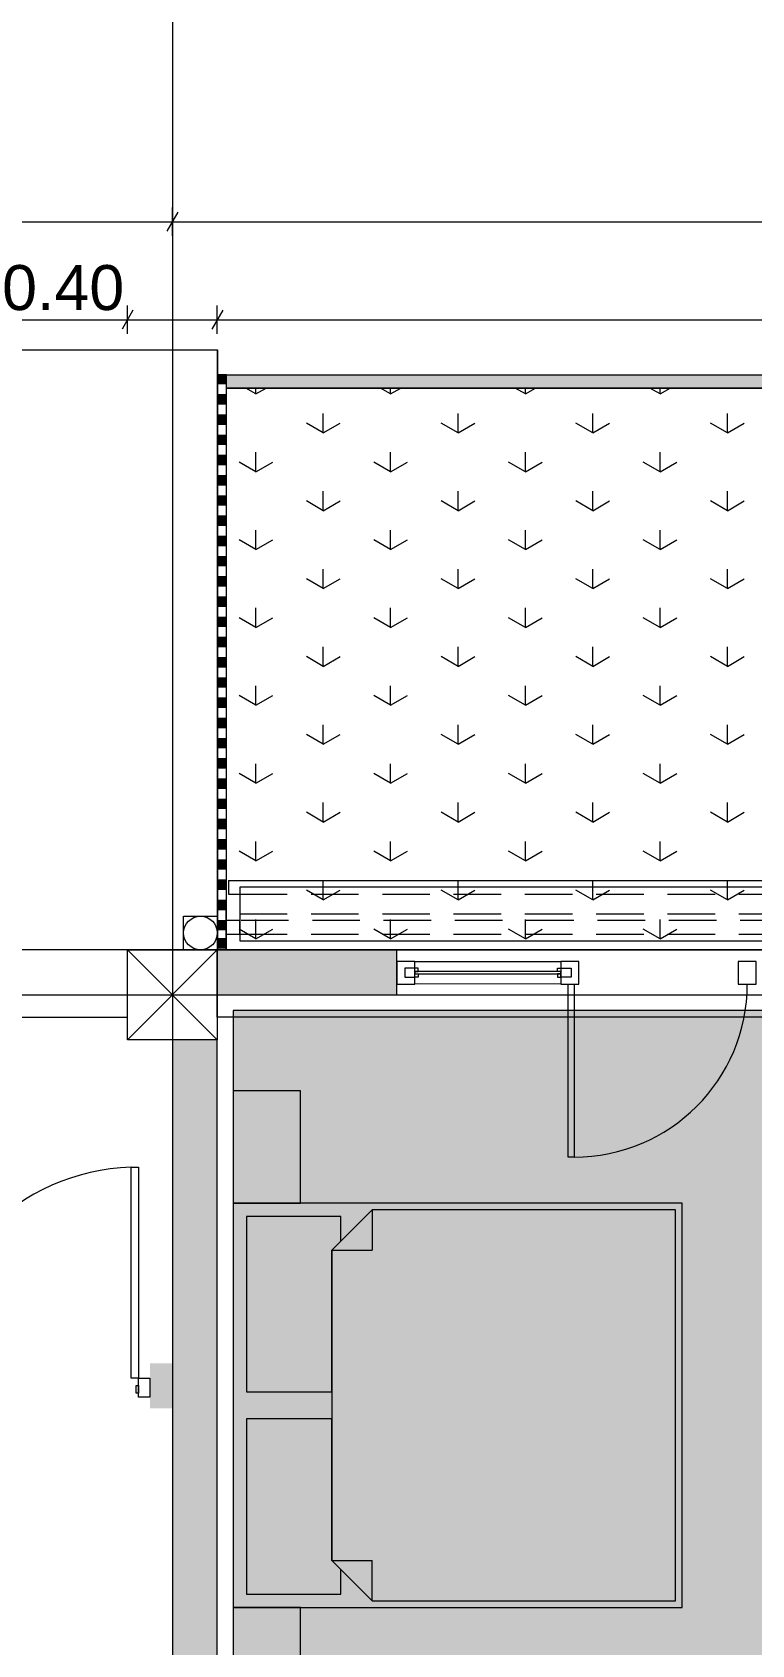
# Model space of a CAD drawing. Header units: millimetres. Extents: x 475159934 to 476245151, y 4620917055 to 4621447368.
# Drawn here: x 475268000 to 475271204, y 4621003198 to 4621010374 of the extents above; entities that cross this region are included whole.
import ezdxf

# ---------------------------------------------------------------- set-up
doc = ezdxf.new("R2010")
doc.units = ezdxf.units.MM
doc.header["$MEASUREMENT"] = 0
doc.linetypes.add('Hidden Line', pattern=[317.5, 211.666667, -105.833333])
for name, color, linetype, lineweight in [('2D Drafting - General_Pen_No__1_Pen_No__7', 7, 'Continuous', 0), ('2D Drafting - General_Pen_No__250_Pen_No__7_Pen_No__250', 7, 'Continuous', 0), ('2D Drafting - General_Pen_No__250_Pen_No__7_Pen_No__7', 7, 'Continuous', 0), ('2D Drafting - General_Pen_No__7_Pen_No__7_Pen_No__7', 7, 'Continuous', 0), ('Doors_Pen_No__7_Pen_No__7', 7, 'Continuous', 0), ('Doors_Pen_No__7_Pen_No__7_Pen_No__7', 7, 'Continuous', 0), ('G-Anno-Nplt_Pen_No__151', 151, 'Continuous', 0), ('G-Anno-Nplt_Pen_No__4', 7, 'Continuous', 0), ('G-Anno-Nplt_Pen_No__7', 7, 'Continuous', 0), ('gegmebi_Pen_No__7_Pen_No__7', 7, 'Continuous', 0), ('kar-panjara_Pen_No__7_Pen_No__7_Pen_No__7', 7, 'Continuous', 0), ('New_0_Pen_No__250_Pen_No__255', 255, 'Continuous', 0), ('New_0_Pen_No__250_Pen_No__7', 7, 'Continuous', 0), ('New_2D Drafting - General_Pen_No__250_Pen_No__7_Pen_No__112', 112, 'Continuous', 0), ('New_2D Drafting - General_Pen_No__250_Pen_No__7_Pen_No__4', 7, 'Continuous', 0), ('New_Interior - Furniture _Pen_No__4', 7, 'Continuous', 0), ('zoma_Pen_No__142', 142, 'Continuous', 0), ('zoma_Pen_No__5_Pen_No__5', 5, 'Continuous', 0)]:
    doc.layers.add(name, color=color, linetype=linetype, lineweight=lineweight)
for name, color, linetype, lineweight, true_color in [('New_2D Drafting - General_Pen_No__250_Pen_No__7_Pen_No__252', 7, 'Continuous', 0, 0x666666), ('New_Car-Art_Pen_No__252', 7, 'Continuous', 0, 0x666666), ('New_R03_Nakveti_Pen_No__252', 7, 'Continuous', 0, 0x666666)]:
    doc.layers.add(name, color=color, linetype=linetype, lineweight=lineweight, true_color=true_color)
for name, color, linetype in [('New_Interior - Furniture', 7, 'Continuous'), ('New_R03_Nakveti', 7, 'Continuous'), ('zoma', 7, 'Continuous')]:
    doc.layers.add(name, color=color, linetype=linetype)
doc.styles.add('GENERATED_STYLE_3', font='arial.ttf')
doc.dimstyles.new('GENERATED_STYLE__3', dxfattribs={"dimtxt": 200, "dimasz": 64.421331, "dimexe": 0.18, "dimexo": 3, "dimgap": 0, "dimtad": 1, "dimtih": 1, "dimtoh": 1, "dimlfac": 0.001, "dimzin": 0, "dimdsep": 46, "dimtxsty": 'GENERATED_STYLE_3', "dimblk": 'ARROWHEAD_2', "dimblk1": 'ARROWHEAD_2', "dimblk2": 'ARROWHEAD_2', "dimcen": 0.09, "dimclrd": 142, "dimclre": 142, "dimclrt": 142, "dimadec": 0, "dimazin": 0, "dimtfac": 1, "dimtdec": 4, "dimtmove": 0, "dimatfit": 3, "dimfxl": 1, "dimtolj": 1, "dimtzin": 0, "dimarcsym": 0})
doc.dimstyles.new('GENERATED_STYLE__6', dxfattribs={"dimtxt": 200, "dimasz": 64.421331, "dimexe": 0.18, "dimexo": 3, "dimgap": 0, "dimtad": 1, "dimlfac": 0.001, "dimzin": 0, "dimdsep": 46, "dimtxsty": 'GENERATED_STYLE_3', "dimblk": 'ARROWHEAD_2', "dimblk1": 'ARROWHEAD_2', "dimblk2": 'ARROWHEAD_2', "dimcen": 0.09, "dimclrd": 142, "dimclre": 142, "dimclrt": 142, "dimadec": 0, "dimazin": 0, "dimtfac": 1, "dimtdec": 4, "dimtmove": 0, "dimatfit": 3, "dimfxl": 1, "dimtolj": 1, "dimtzin": 0, "dimarcsym": 0})

# ---------------------------------------------------------------- blocks, each defined once
blk = doc.blocks.new('Bed Layout 23')
at = {"layer": 'New_R03_Nakveti_Pen_No__252', "color": 251, "linetype": 'Continuous', "lineweight": 0, "true_color": 0x666666}
for p, q in [((-900, 0), (-1400, 0)), ((-1400, 0), (-1400, -300)), ((-900, -300), (-900, 0)), ((900, 0), (-900, 0)), ((-900, 0), (-900, -2000)), ((1400, 0), (900, 0)), ((900, 0), (900, -300)), ((900, -2000), (900, 0)), ((1400, -300), (1400, 0)), ((-1400, -300), (-900, -300)), ((900, -300), (1400, -300)), ((-690, -440), (-870, -620)), ((0, -440), (-690, -440)), ((-690, -440), (-690, -620)), ((690, -440), (0, -440)), ((870, -620), (690, -440)), ((690, -440), (690, -620)), ((-870, -620), (-870, -1970)), ((-870, -620), (-690, -620)), ((870, -620), (690, -620)), ((870, -1970), (870, -620)), ((-900, -2000), (900, -2000)), ((-870, -1970), (0, -1970)), ((0, -1970), (870, -1970))]:
    blk.add_line(p, q, dxfattribs=at)
at = {"layer": 'New_R03_Nakveti_Pen_No__252', "color": 251, "linetype": 'Continuous', "lineweight": 0, "true_color": 0x666666, "flags": 128}
for points in [[(-60, -440), (-60, -60), (-840, -60), (-840, -480), (-730, -480), (-690, -440)], [(690, -440), (730, -480), (840, -480), (840, -60), (60, -60), (60, -440)]]:
    blk.add_lwpolyline(points, close=True, dxfattribs=at)
blk = doc.blocks.new('*D1575', base_point=(475826095.8, 4621095193.2))
at = {"layer": 'zoma_Pen_No__142', "color": 142, "linetype": 'Continuous', "lineweight": 0, "transparency": 16777216}
for p, q in [((475261748.8, 4621009573.1), (475261699.9, 4621009488.3)), ((475261724.3, 4621009467.1), (475261724.3, 4621009594.3)), ((475268648.8, 4621009573.1), (475268599.9, 4621009488.3)), ((475268624.3, 4621009467.1), (475268624.3, 4621009594.3)), ((475261724.3, 4621009530.7), (475268624.3, 4621009530.7))]:
    blk.add_line(p, q, dxfattribs=at)
at = {"layer": 'zoma_Pen_No__142', "color": 142, "lineweight": 0, "transparency": 16777216, "insert": (475264907.4, 4621009570.7), "char_height": 200, "attachment_point": 7, "style": 'GENERATED_STYLE_3'}
blk.add_mtext('\\A1;{\\pql;\\fArial|b0|i0|c204|p0;\\W1.000000;6.90}', dxfattribs=at)
blk = doc.blocks.new('ARROWHEAD_2')
at = {"color": 0, "linetype": 'Continuous', "lineweight": 0}
for p, q in [((0, 0), (-1, 0)), ((-0.38, -0.66), (0.38, 0.66))]:
    blk.add_line(p, q, dxfattribs=at)
blk = doc.blocks.new('*D1576', base_point=(475826095.8, 4621095193.2))
at = {"layer": 'zoma_Pen_No__142', "color": 142, "linetype": 'Continuous', "lineweight": 0, "transparency": 16777216}
for p, q in [((475268648.8, 4621009573.1), (475268599.9, 4621009488.3)), ((475268624.3, 4621009467.1), (475268624.3, 4621009594.3)), ((475275548.8, 4621009573.1), (475275499.9, 4621009488.3)), ((475275524.3, 4621009467.1), (475275524.3, 4621009594.3)), ((475268624.3, 4621009530.7), (475275524.3, 4621009530.7))]:
    blk.add_line(p, q, dxfattribs=at)
at = {"layer": 'zoma_Pen_No__142', "color": 142, "lineweight": 0, "transparency": 16777216, "insert": (475271807.4, 4621009570.7), "char_height": 200, "attachment_point": 7, "style": 'GENERATED_STYLE_3'}
blk.add_mtext('\\A1;{\\pql;\\fArial|b0|i0|c204|p0;\\W1.000000;6.90}', dxfattribs=at)
blk = doc.blocks.new('*D1592', base_point=(475826095.8, 4621095193.2))
at = {"layer": 'zoma_Pen_No__142', "color": 142, "linetype": 'Continuous', "lineweight": 0, "transparency": 16777216}
for p, q in [((475261948.8, 4621009137.1), (475261899.9, 4621009052.3)), ((475261924.3, 4621009031.1), (475261924.3, 4621009158.3)), ((475268448.8, 4621009137.1), (475268399.9, 4621009052.3)), ((475268424.3, 4621009031.1), (475268424.3, 4621009158.3)), ((475261924.3, 4621009094.7), (475268424.3, 4621009094.7))]:
    blk.add_line(p, q, dxfattribs=at)
at = {"layer": 'zoma_Pen_No__142', "color": 142, "lineweight": 0, "transparency": 16777216, "char_height": 200, "attachment_point": 7, "style": 'GENERATED_STYLE_3'}
for s, insert in [('\\A1;{\\pql;\\fArial|b0|i0|c204|p0;\\W1.000000;6.50}', (475264907.4, 4621009134.7)), ('\\A1;{\\pql;\\fArial|b0|i0|c204|p0;\\W1.000000;0.40}', (475267866, 4621009134.7))]:
    blk.add_mtext(s, dxfattribs=dict(at, insert=insert))
blk = doc.blocks.new('*D1593', base_point=(475826095.8, 4621095193.2))
at = {"layer": 'zoma_Pen_No__142', "color": 142, "linetype": 'Continuous', "lineweight": 0, "transparency": 16777216}
for p, q in [((475268448.8, 4621009137.1), (475268399.9, 4621009052.3)), ((475268424.3, 4621009031.1), (475268424.3, 4621009158.3)), ((475268848.8, 4621009137.1), (475268799.9, 4621009052.3)), ((475268824.3, 4621009031.1), (475268824.3, 4621009158.3)), ((475268424.3, 4621009094.7), (475268824.3, 4621009094.7))]:
    blk.add_line(p, q, dxfattribs=at)
blk = doc.blocks.new('*D1594', base_point=(475826095.8, 4621095193.2))
at = {"layer": 'zoma_Pen_No__142', "color": 142, "linetype": 'Continuous', "lineweight": 0, "transparency": 16777216}
for p, q in [((475268848.8, 4621009137.1), (475268799.9, 4621009052.3)), ((475268824.3, 4621009031.1), (475268824.3, 4621009158.3)), ((475275348.8, 4621009137.1), (475275299.9, 4621009052.3)), ((475275324.3, 4621009031.1), (475275324.3, 4621009158.3)), ((475268824.3, 4621009094.7), (475275324.3, 4621009094.7))]:
    blk.add_line(p, q, dxfattribs=at)
at = {"layer": 'zoma_Pen_No__142', "color": 142, "lineweight": 0, "transparency": 16777216, "char_height": 200, "attachment_point": 7, "style": 'GENERATED_STYLE_3'}
for s, insert in [('\\A1;{\\pql;\\fArial|b0|i0|c204|p0;\\W1.000000;6.50}', (475271807.4, 4621009134.7)), ('\\A1;{\\pql;\\fArial|b0|i0|c204|p0;\\W1.000000;0.40}', (475274766, 4621009134.7))]:
    blk.add_mtext(s, dxfattribs=dict(at, insert=insert))
blk = doc.blocks.new('*D1607', base_point=(475826095.8, 4621095193.2))
at = {"layer": 'zoma_Pen_No__142', "color": 142, "linetype": 'Continuous', "lineweight": 0, "transparency": 16777216}
for p, q in [((475299242.6, 4621006265.8), (475299157.9, 4621006314.7)), ((475299200.3, 4621006290.2), (475299200.3, 4621006331.7)), ((475299263.8, 4621006290.2), (475299136.7, 4621006290.2)), ((475299200.3, 4620986935.6), (475299200.3, 4621006290.2)), ((475299157.9, 4620986960.1), (475299242.6, 4620986911.1)), ((475299263.8, 4620986935.6), (475299136.7, 4620986935.6)), ((475299200.3, 4620986894.2), (475299200.3, 4620986935.6))]:
    blk.add_line(p, q, dxfattribs=at)
at = {"layer": 'zoma_Pen_No__142', "color": 142, "lineweight": 0, "transparency": 16777216, "insert": (475299160.3, 4620996269.7), "char_height": 200, "attachment_point": 7, "rotation": 90, "style": 'GENERATED_STYLE_3'}
blk.add_mtext('\\A1;{\\pql;\\fArial|b0|i0|c204|p0;\\W1.000000;19.35}', dxfattribs=at)
blk = doc.blocks.new('*D1617', base_point=(475826095.8, 4621095193.2))
at = {"layer": 'zoma_Pen_No__142', "color": 142, "linetype": 'Continuous', "lineweight": 0, "transparency": 16777216}
for p, q in [((475298483.3, 4621005890.2), (475298356.1, 4621005890.2)), ((475298377.3, 4621005914.7), (475298462.1, 4621005865.8)), ((475298419.7, 4621002135.6), (475298419.7, 4621005890.2)), ((475298377.3, 4621002160.1), (475298462.1, 4621002111.1)), ((475298483.3, 4621002135.6), (475298356.1, 4621002135.6))]:
    blk.add_line(p, q, dxfattribs=at)
at = {"layer": 'zoma_Pen_No__142', "color": 142, "lineweight": 0, "transparency": 16777216, "char_height": 200, "attachment_point": 7, "rotation": 90, "style": 'GENERATED_STYLE_3'}
for s, insert in [('\\A1;{\\pql;\\fArial|b0|i0|c204|p0;\\W1.000000;0.40}', (475298379.7, 4621005331.9)), ('\\A1;{\\pql;\\fArial|b0|i0|c204|p0;\\W1.000000;3.75}', (475298379.7, 4621003746))]:
    blk.add_mtext(s, dxfattribs=dict(at, insert=insert))
blk = doc.blocks.new('*D1618', base_point=(475826095.8, 4621095193.2))
at = {"layer": 'zoma_Pen_No__142', "color": 142, "linetype": 'Continuous', "lineweight": 0, "transparency": 16777216}
for p, q in [((475298462.1, 4621006265.8), (475298377.3, 4621006314.7)), ((475298419.7, 4621006290.2), (475298419.7, 4621006331.7)), ((475298483.3, 4621006290.2), (475298356.1, 4621006290.2)), ((475298419.7, 4621005890.2), (475298419.7, 4621006290.2)), ((475298483.3, 4621005890.2), (475298356.1, 4621005890.2)), ((475298377.3, 4621005914.7), (475298462.1, 4621005865.8))]:
    blk.add_line(p, q, dxfattribs=at)
blk = doc.blocks.new('Awning 26_3')
at = {"layer": 'New_Interior - Furniture _Pen_No__4', "color": 7, "linetype": 'Continuous', "lineweight": 0}
for p, q in [((0, 0), (40, 0)), ((0, -185), (0, 0)), ((40, 0), (40, -185)), ((6409.9, 0), (6449.9, 0)), ((6409.9, -185), (6409.9, 0)), ((6449.9, 0), (6449.9, -185)), ((40, -70), (100, -70)), ((40, -130), (40, -70)), ((100, -70), (100, -130)), ((6349.9, -70), (6409.9, -70)), ((6349.9, -130), (6349.9, -70)), ((6409.9, -70), (6409.9, -130)), ((100, -130), (40, -130)), ((6409.9, -130), (6349.9, -130)), ((40, -185), (0, -185)), ((6449.9, -185), (6409.9, -185)), ((50, -308.5), (50, -248.5)), ((50, -248.5), (100, -248.5)), ((6349.9, -248.5), (6399.9, -248.5)), ((6399.9, -308.5), (6399.9, -248.5)), ((50, -308.5), (6399.9, -308.5))]:
    blk.add_line(p, q, dxfattribs=at)
at = {"layer": 'New_Interior - Furniture _Pen_No__4', "color": 7, "linetype": 'Hidden Line', "lineweight": 0}
for p, q in [((100, -70), (6349.9, -70)), ((100, -130), (100, -70)), ((6349.9, -70), (6349.9, -130)), ((6349.9, -130), (100, -130)), ((100, -160), (6349.9, -160)), ((100, -248.5), (6349.9, -248.5))]:
    blk.add_line(p, q, dxfattribs=at)
at = {"layer": 'New_Interior - Furniture _Pen_No__4', "color": 7, "linetype": 'Continuous', "lineweight": 0, "flags": 128}
blk.add_lwpolyline([(100, -40), (6349.9, -40), (6349.9, -278.5), (100, -278.5)], close=True, dxfattribs=at)

msp = doc.modelspace()

# ---------------------------------------------------------------- hatches: boundary and pattern name
at = {"layer": '2D Drafting - General_Pen_No__250_Pen_No__7_Pen_No__7', "linetype": 'Continuous', "lineweight": 0}
for points in [[(475268824.343, 4621006090.285), (475269624.347, 4621006090.285), (475269624.347, 4621006290.285), (475268824.343, 4621006290.285)], [(475268624.336, 4621005890.239), (475268624.336, 4621000320.2), (475268824.336, 4621000320.2), (475268824.336, 4621005890.239)], [(475268524.421, 4621004249.867), (475268624.336, 4621004249.867), (475268624.336, 4621004449.867), (475268524.421, 4621004449.867)]]:
    msp.add_hatch(color=7, dxfattribs=at).paths.add_polyline_path(points)
at = {"layer": 'G-Anno-Nplt_Pen_No__151', "linetype": 'Continuous', "lineweight": 0, "true_color": 0x1f2f3f}
msp.add_hatch(color=169, dxfattribs=at).paths.add_polyline_path([(475275254.343, 4621006020.239), (475268894.335, 4621006020.239), (475268894.336, 4621005820.239), (475268894.336, 4621000590.2), (475270624.336, 4621000590.2), (475270624.336, 4620998960.239), (475270624.336, 4620998890.239), (475273080.083, 4620998890.239), (475273080.083, 4620998960.239), (475275054.336, 4620998960.239), (475275054.336, 4620999550.427), (475275454.336, 4620999550.427), (475275454.336, 4621005820.239), (475275254.343, 4621005820.239)])
at = {"layer": 'New_0_Pen_No__250_Pen_No__255', "linetype": 'Continuous', "lineweight": 0}
for points in [[(475268864.567, 4621008849.893), (475268824.271, 4621008849.893), (475268824.271, 4621008810.239), (475268864.567, 4621008810.239)], [(475268864.567, 4621008849.893), (475275233.976, 4621008849.893), (475275233.976, 4621008790.239), (475268864.567, 4621008790.239)], [(475268864.567, 4621008759.893), (475268824.271, 4621008759.893), (475268824.271, 4621008720.239), (475268864.567, 4621008720.239)], [(475268864.567, 4621008669.893), (475268824.271, 4621008669.893), (475268824.271, 4621008630.239), (475268864.567, 4621008630.239)], [(475268864.567, 4621008579.893), (475268824.271, 4621008579.893), (475268824.271, 4621008540.239), (475268864.567, 4621008540.239)], [(475268864.567, 4621008489.893), (475268824.271, 4621008489.893), (475268824.271, 4621008450.239), (475268864.567, 4621008450.239)], [(475268864.567, 4621008399.893), (475268824.271, 4621008399.893), (475268824.271, 4621008360.239), (475268864.567, 4621008360.239)], [(475268864.567, 4621008309.893), (475268824.271, 4621008309.893), (475268824.271, 4621008270.239), (475268864.567, 4621008270.239)], [(475268864.567, 4621008219.893), (475268824.271, 4621008219.893), (475268824.271, 4621008180.239), (475268864.567, 4621008180.239)], [(475268864.567, 4621008129.893), (475268824.271, 4621008129.893), (475268824.271, 4621008090.239), (475268864.567, 4621008090.239)], [(475268864.567, 4621008039.893), (475268824.271, 4621008039.893), (475268824.271, 4621008000.239), (475268864.567, 4621008000.239)], [(475268864.567, 4621007949.893), (475268824.271, 4621007949.893), (475268824.271, 4621007910.239), (475268864.567, 4621007910.239)], [(475268864.567, 4621007859.893), (475268824.271, 4621007859.893), (475268824.271, 4621007820.239), (475268864.567, 4621007820.239)], [(475268864.567, 4621007769.893), (475268824.271, 4621007769.893), (475268824.271, 4621007730.239), (475268864.567, 4621007730.239)], [(475268864.567, 4621007679.893), (475268824.271, 4621007679.893), (475268824.271, 4621007640.239), (475268864.567, 4621007640.239)], [(475268864.567, 4621007589.893), (475268824.271, 4621007589.893), (475268824.271, 4621007550.239), (475268864.567, 4621007550.239)], [(475268864.567, 4621007499.893), (475268824.271, 4621007499.893), (475268824.271, 4621007460.239), (475268864.567, 4621007460.239)], [(475268864.567, 4621007409.893), (475268824.271, 4621007409.893), (475268824.271, 4621007370.239), (475268864.567, 4621007370.239)], [(475268864.567, 4621007319.893), (475268824.271, 4621007319.893), (475268824.271, 4621007280.239), (475268864.567, 4621007280.239)], [(475268864.567, 4621007229.893), (475268824.271, 4621007229.893), (475268824.271, 4621007190.239), (475268864.567, 4621007190.239)], [(475268864.567, 4621007139.893), (475268824.271, 4621007139.893), (475268824.271, 4621007100.239), (475268864.567, 4621007100.239)], [(475268864.567, 4621007049.893), (475268824.271, 4621007049.893), (475268824.271, 4621007010.239), (475268864.567, 4621007010.239)], [(475268864.567, 4621006959.893), (475268824.271, 4621006959.893), (475268824.271, 4621006920.239), (475268864.567, 4621006920.239)], [(475268864.567, 4621006869.893), (475268824.271, 4621006869.893), (475268824.271, 4621006830.239), (475268864.567, 4621006830.239)], [(475268864.567, 4621006779.893), (475268824.271, 4621006779.893), (475268824.271, 4621006740.239), (475268864.567, 4621006740.239)], [(475268864.567, 4621006689.893), (475268824.271, 4621006689.893), (475268824.271, 4621006650.239), (475268864.567, 4621006650.239)], [(475268864.567, 4621006599.893), (475268824.271, 4621006599.893), (475268824.271, 4621006560.239), (475268864.567, 4621006560.239)], [(475268864.567, 4621006509.893), (475268824.271, 4621006509.893), (475268824.271, 4621006470.239), (475268864.567, 4621006470.239)], [(475268864.567, 4621006419.893), (475268824.271, 4621006419.893), (475268824.271, 4621006380.239), (475268864.567, 4621006380.239)], [(475268864.567, 4621006339.249), (475268824.271, 4621006339.249), (475268824.271, 4621006299.596), (475268864.567, 4621006299.596)]]:
    msp.add_hatch(color=255, dxfattribs=at).paths.add_polyline_path(points)
at = {"layer": 'New_2D Drafting - General_Pen_No__250_Pen_No__7_Pen_No__112', "linetype": 'Continuous', "lineweight": 0}
h = msp.add_hatch(dxfattribs=at)
h.set_pattern_fill('GRASS', color=112, style=0, pattern_type=2)
h.set_pattern_definition([(90, (475826095.76, 4621095193.2), (-600, 0), [86.60254, -259.80762]), (90, (475826395.76, 4621095366.4), (-600, 0), [86.60254, -259.80762]), (30, (475826095.76, 4621095193.2), (-300, 519.61524), [86.60254, -259.80762]), (30, (475826095.76, 4621095539.6), (-300, 519.61524), [86.60254, -259.80762]), (150, (475826095.76, 4621095193.2), (300, 519.61524), [86.60254, -259.80762]), (150, (475826095.76, 4621095539.6), (300, 519.61524), [86.60254, -259.80762])])
h.paths.add_polyline_path([(475275233.854, 4621006290.239), (475268864.567, 4621006290.239), (475268864.567, 4621008790.239), (475275233.854, 4621008790.239)])

# ---------------------------------------------------------------- linework, layer by layer
at = {"layer": '2D Drafting - General_Pen_No__1_Pen_No__7', "color": 7, "linetype": 'Continuous', "lineweight": 0}
for p, q in [((475268424.343, 4621005890.239), (475268824.343, 4621006290.239)), ((475268824.343, 4621005890.239), (475268424.343, 4621006290.239))]:
    msp.add_line(p, q, dxfattribs=at)
at = {"layer": '2D Drafting - General_Pen_No__1_Pen_No__7', "color": 7, "linetype": 'Continuous', "lineweight": 0, "flags": 128}
for points in [[(475261924.343, 4621005990.239), (475268424.343, 4621005990.239), (475268424.343, 4621006290.239), (475261924.343, 4621006290.239)], [(475268824.343, 4621005890.239), (475268424.343, 4621005890.239), (475268424.343, 4621006290.239), (475268824.343, 4621006290.239)], [(475275324.343, 4621005990.239), (475268824.343, 4621005990.239), (475268824.343, 4621006290.239), (475275324.343, 4621006290.239)]]:
    msp.add_lwpolyline(points, close=True, dxfattribs=at)
at = {"layer": '2D Drafting - General_Pen_No__1_Pen_No__7', "color": 7, "linetype": 'Continuous', "lineweight": 0}
msp.add_circle((475268749.271, 4621006365.239), 75, dxfattribs=at)
at = {"layer": '2D Drafting - General_Pen_No__250_Pen_No__7_Pen_No__250', "color": 7, "linetype": 'Continuous', "lineweight": 0, "flags": 128}
for points in [[(475268824.343, 4621006090.285), (475269624.347, 4621006090.285), (475269624.347, 4621006290.285), (475268824.343, 4621006290.285)], [(475268624.336, 4621005890.239), (475268624.336, 4621000320.2), (475268824.336, 4621000320.2), (475268824.336, 4621005890.239)]]:
    msp.add_lwpolyline(points, close=True, dxfattribs=at)
at = {"layer": '2D Drafting - General_Pen_No__7_Pen_No__7_Pen_No__7', "color": 7, "linetype": 'Continuous', "lineweight": 0, "flags": 128}
msp.add_lwpolyline([(475269704.347, 4621006238.208), (475270354.347, 4621006238.18), (475270354.343, 4621006138.24), (475269704.343, 4621006138.269)], close=True, dxfattribs=at)
at = {"layer": '2D Drafting - General_Pen_No__7_Pen_No__7_Pen_No__7', "color": 7, "linetype": 'Continuous', "lineweight": 0}
msp.add_arc((475270414.032, 4621006138.227), 770.311, 269.9974687, 359.994289, dxfattribs=at)
at = {"layer": 'Doors_Pen_No__7_Pen_No__7', "color": 7, "linetype": 'Continuous', "lineweight": 0, "flags": 128}
for points in [[(475268474.03, 4621004384.533), (475268440.697, 4621004384.533), (475268440.697, 4621005322.422), (475268474.03, 4621005322.422)], [(475268524.419, 4621004299.867), (475268474.03, 4621004299.867), (475268474.03, 4621004384.533), (475268524.419, 4621004384.533)], [(475268474.03, 4621004317.867), (475268462.919, 4621004317.867), (475268462.919, 4621004351.2), (475268474.03, 4621004351.2)]]:
    msp.add_lwpolyline(points, close=True, dxfattribs=at)
at = {"layer": 'Doors_Pen_No__7_Pen_No__7_Pen_No__7', "color": 7, "linetype": 'Continuous', "lineweight": 0, "flags": 128}
msp.add_lwpolyline([(475270387.365, 4621006138.229), (475270414.032, 4621006138.227), (475270413.998, 4621005367.916), (475270387.331, 4621005367.918)], close=True, dxfattribs=at)
at = {"layer": 'G-Anno-Nplt_Pen_No__4', "color": 7, "linetype": 'Continuous', "lineweight": 0, "flags": 128}
msp.add_lwpolyline([(475275254.343, 4621006020.239), (475268894.335, 4621006020.239), (475268894.336, 4621005820.239), (475268894.336, 4621000590.2), (475270624.336, 4621000590.2), (475270624.336, 4620998960.239), (475270624.336, 4620998890.239), (475273080.083, 4620998890.239), (475273080.083, 4620998960.239), (475275054.336, 4620998960.239), (475275054.336, 4620999550.427), (475275454.336, 4620999550.427), (475275454.336, 4621005820.239), (475275254.343, 4621005820.239)], close=True, dxfattribs=at)
at = {"layer": 'G-Anno-Nplt_Pen_No__7', "color": 7, "linetype": 'Continuous', "lineweight": 0}
msp.add_arc((475268469.268, 4621004376.243), 946.61, 91.7295795, 178.6266036, dxfattribs=at)
at = {"layer": 'gegmebi_Pen_No__7_Pen_No__7', "color": 7, "linetype": 'Continuous', "lineweight": 0}
for p, q in [((475268674.271, 4621006290.239), (475268674.271, 4621006440.239)), ((475268674.271, 4621006440.239), (475268824.271, 4621006440.239)), ((475268824.271, 4621006440.239), (475268824.271, 4621006290.239)), ((475268824.271, 4621006290.239), (475268674.271, 4621006290.239))]:
    msp.add_line(p, q, dxfattribs=at)
at = {"layer": 'kar-panjara_Pen_No__7_Pen_No__7_Pen_No__7', "color": 7, "linetype": 'Continuous', "lineweight": 0, "flags": 128}
for points in [[(475269704.347, 4621006238.208), (475269624.347, 4621006238.212), (475269624.343, 4621006138.212), (475269704.343, 4621006138.208)], [(475269659.344, 4621006168.271), (475269704.344, 4621006168.269), (475269704.345, 4621006183.269), (475269704.345, 4621006193.269), (475269719.345, 4621006193.269), (475269719.346, 4621006208.269), (475269659.346, 4621006208.271)], [(475269719.344, 4621006168.269), (475269704.344, 4621006168.269), (475269704.345, 4621006183.269), (475269719.345, 4621006183.269)], [(475269704.345, 4621006183.269), (475270354.345, 4621006183.24), (475270354.345, 4621006193.24), (475269704.345, 4621006193.269)], [(475270339.344, 4621006168.241), (475270354.344, 4621006168.24), (475270354.345, 4621006183.24), (475270339.345, 4621006183.241)], [(475270399.344, 4621006168.238), (475270354.344, 4621006168.24), (475270354.345, 4621006183.24), (475270354.345, 4621006193.24), (475270339.345, 4621006193.241), (475270339.346, 4621006208.241), (475270399.346, 4621006208.238)], [(475270434.347, 4621006238.237), (475270354.347, 4621006238.24), (475270354.343, 4621006138.24), (475270434.343, 4621006138.237)], [(475271224.347, 4621006238.159), (475271144.347, 4621006238.163), (475271144.343, 4621006138.163), (475271224.343, 4621006138.159)]]:
    msp.add_lwpolyline(points, close=True, dxfattribs=at)
at = {"layer": 'New_0_Pen_No__250_Pen_No__7', "color": 7, "linetype": 'Continuous', "lineweight": 0, "flags": 128}
for points in [[(475268864.567, 4621008849.893), (475268824.271, 4621008849.893), (475268824.271, 4621008810.239), (475268864.567, 4621008810.239)], [(475268864.567, 4621008849.893), (475275233.976, 4621008849.893), (475275233.976, 4621008790.239), (475268864.567, 4621008790.239)], [(475268864.567, 4621008759.893), (475268824.271, 4621008759.893), (475268824.271, 4621008720.239), (475268864.567, 4621008720.239)], [(475268864.567, 4621008669.893), (475268824.271, 4621008669.893), (475268824.271, 4621008630.239), (475268864.567, 4621008630.239)], [(475268864.567, 4621008579.893), (475268824.271, 4621008579.893), (475268824.271, 4621008540.239), (475268864.567, 4621008540.239)], [(475268864.567, 4621008489.893), (475268824.271, 4621008489.893), (475268824.271, 4621008450.239), (475268864.567, 4621008450.239)], [(475268864.567, 4621008399.893), (475268824.271, 4621008399.893), (475268824.271, 4621008360.239), (475268864.567, 4621008360.239)], [(475268864.567, 4621008309.893), (475268824.271, 4621008309.893), (475268824.271, 4621008270.239), (475268864.567, 4621008270.239)], [(475268864.567, 4621008219.893), (475268824.271, 4621008219.893), (475268824.271, 4621008180.239), (475268864.567, 4621008180.239)], [(475268864.567, 4621008129.893), (475268824.271, 4621008129.893), (475268824.271, 4621008090.239), (475268864.567, 4621008090.239)], [(475268864.567, 4621008039.893), (475268824.271, 4621008039.893), (475268824.271, 4621008000.239), (475268864.567, 4621008000.239)], [(475268864.567, 4621007949.893), (475268824.271, 4621007949.893), (475268824.271, 4621007910.239), (475268864.567, 4621007910.239)], [(475268864.567, 4621007859.893), (475268824.271, 4621007859.893), (475268824.271, 4621007820.239), (475268864.567, 4621007820.239)], [(475268864.567, 4621007769.893), (475268824.271, 4621007769.893), (475268824.271, 4621007730.239), (475268864.567, 4621007730.239)], [(475268864.567, 4621007679.893), (475268824.271, 4621007679.893), (475268824.271, 4621007640.239), (475268864.567, 4621007640.239)], [(475268864.567, 4621007589.893), (475268824.271, 4621007589.893), (475268824.271, 4621007550.239), (475268864.567, 4621007550.239)], [(475268864.567, 4621007499.893), (475268824.271, 4621007499.893), (475268824.271, 4621007460.239), (475268864.567, 4621007460.239)], [(475268864.567, 4621007409.893), (475268824.271, 4621007409.893), (475268824.271, 4621007370.239), (475268864.567, 4621007370.239)], [(475268864.567, 4621007319.893), (475268824.271, 4621007319.893), (475268824.271, 4621007280.239), (475268864.567, 4621007280.239)], [(475268864.567, 4621007229.893), (475268824.271, 4621007229.893), (475268824.271, 4621007190.239), (475268864.567, 4621007190.239)], [(475268864.567, 4621007139.893), (475268824.271, 4621007139.893), (475268824.271, 4621007100.239), (475268864.567, 4621007100.239)], [(475268864.567, 4621007049.893), (475268824.271, 4621007049.893), (475268824.271, 4621007010.239), (475268864.567, 4621007010.239)], [(475268864.567, 4621006959.893), (475268824.271, 4621006959.893), (475268824.271, 4621006920.239), (475268864.567, 4621006920.239)], [(475268864.567, 4621006869.893), (475268824.271, 4621006869.893), (475268824.271, 4621006830.239), (475268864.567, 4621006830.239)], [(475268864.567, 4621006779.893), (475268824.271, 4621006779.893), (475268824.271, 4621006740.239), (475268864.567, 4621006740.239)], [(475268864.567, 4621006689.893), (475268824.271, 4621006689.893), (475268824.271, 4621006650.239), (475268864.567, 4621006650.239)], [(475268864.567, 4621006599.893), (475268824.271, 4621006599.893), (475268824.271, 4621006560.239), (475268864.567, 4621006560.239)], [(475268864.567, 4621006509.893), (475268824.271, 4621006509.893), (475268824.271, 4621006470.239), (475268864.567, 4621006470.239)], [(475268864.567, 4621006419.893), (475268824.271, 4621006419.893), (475268824.271, 4621006380.239), (475268864.567, 4621006380.239)], [(475268864.567, 4621006339.249), (475268824.271, 4621006339.249), (475268824.271, 4621006299.596), (475268864.567, 4621006299.596)]]:
    msp.add_lwpolyline(points, close=True, dxfattribs=at)
at = {"layer": 'New_2D Drafting - General_Pen_No__250_Pen_No__7_Pen_No__252', "color": 251, "linetype": 'Continuous', "lineweight": 0, "true_color": 0x666666}
msp.add_lwpolyline([(475261524.197, 4621008960.22), (475264174.401, 4621008960.22), (475264174.401, 4621015658.646), (475266174.557, 4621016341.953), (475266174.557, 4621008960.22), (475268824.197, 4621008960.22), (475268824.197, 4621006290.22), (475261524.197, 4621006290.22)], close=True, dxfattribs=at)
at = {"layer": 'New_2D Drafting - General_Pen_No__250_Pen_No__7_Pen_No__4', "color": 7, "linetype": 'Continuous', "lineweight": 0, "flags": 128}
msp.add_lwpolyline([(475275233.854, 4621006290.239), (475268864.567, 4621006290.239), (475268864.567, 4621008790.239), (475275233.854, 4621008790.239)], close=True, dxfattribs=at)
at = {"layer": 'New_Car-Art_Pen_No__252', "color": 251, "linetype": 'Continuous', "lineweight": 0, "true_color": 0x666666}
for points in [[(475266174.618, 4621008960.105), (475268824.423, 4621008960.105)], [(475268824.423, 4621008960.105), (475268824.423, 4621006290.632)]]:
    msp.add_lwpolyline(points, dxfattribs=at)
at = {"layer": 'zoma_Pen_No__5_Pen_No__5', "color": 5, "linetype": 'Continuous', "lineweight": 0}
for p, q in [((475268624.343, 4621010516.418), (475268624.343, 4620982252.152)), ((475229343.792, 4621006090.239), (475300771.399, 4621006090.239))]:
    msp.add_line(p, q, dxfattribs=at)

# ---------------------------------------------------------------- block references
at = {"layer": 'New_Interior - Furniture', "color": 7, "linetype": 'Continuous', "lineweight": 0, "xscale": -1, "zscale": 1000, "rotation": 180}
msp.add_blockref('Awning 26_3', (475268824.271, 4621006290.239), dxfattribs=at)
at = {"layer": 'New_R03_Nakveti', "color": 7, "linetype": 'Continuous', "lineweight": 0, "zscale": 1000, "rotation": 89.99702730489379}
msp.add_blockref('Bed Layout 23', (475268894.415, 4621004263.212), dxfattribs=at)

# ---------------------------------------------------------------- dimensions: what is measured, and where the dimension line sits
at = {"layer": 'zoma', "color": 142, "linetype": 'Continuous', "lineweight": 0}
for base, p1, p2, picture, middle in [((475268624.336, 4621009530.723), (475261724.336, 4621008593.686), (475268624.336, 4621008668.649), '*D1575', (475265166.332, 4621009670.723)), ((475275524.336, 4621009530.723), (475268624.336, 4621008668.649), (475275524.336, 4621008593.686), '*D1576', (475272066.332, 4621009670.723)), ((475268424.336, 4621009094.704), (475261924.336, 4621004410.209), (475268424.336, 4621004410.209), '*D1592', (475265166.332, 4621009234.704)), ((475275324.336, 4621009094.704), (475268824.336, 4621004410.209), (475275324.336, 4621004410.209), '*D1594', (475272066.332, 4621009234.704)), ((475268824.336, 4621009094.704), (475268424.336, 4621004410.209), (475268824.336, 4621004410.209), '*D1593', (475268124.915, 4621009234.704))]:
    dim = msp.add_linear_dim(base=base, p1=p1, p2=p2, dimstyle='GENERATED_STYLE__3', dxfattribs=at)
    dim.commit()
    dim.dimension.update_dxf_attribs({"geometry": picture, "text_midpoint": middle, "dimtype": 160})
for base, p1, p2, picture, middle in [((475299200.263, 4621006290.239), (475232908.837, 4620986935.604), (475254624.343, 4621006290.239), '*D1607', (475299060.263, 4620996604.749)), ((475298419.678, 4621006290.239), (475254624.343, 4621005890.239), (475254624.343, 4621006290.239), '*D1618', (475298279.678, 4621005590.818)), ((475298419.678, 4621005890.239), (475233224.343, 4621002135.604), (475254624.343, 4621005890.239), '*D1617', (475298279.678, 4621004004.918))]:
    dim = msp.add_linear_dim(base=base, p1=p1, p2=p2, angle=90, dimstyle='GENERATED_STYLE__6', dxfattribs=at)
    dim.commit()
    dim.dimension.update_dxf_attribs({"geometry": picture, "text_midpoint": middle, "dimtype": 160, "text_rotation": 90})

doc.saveas('drawing.dxf')
